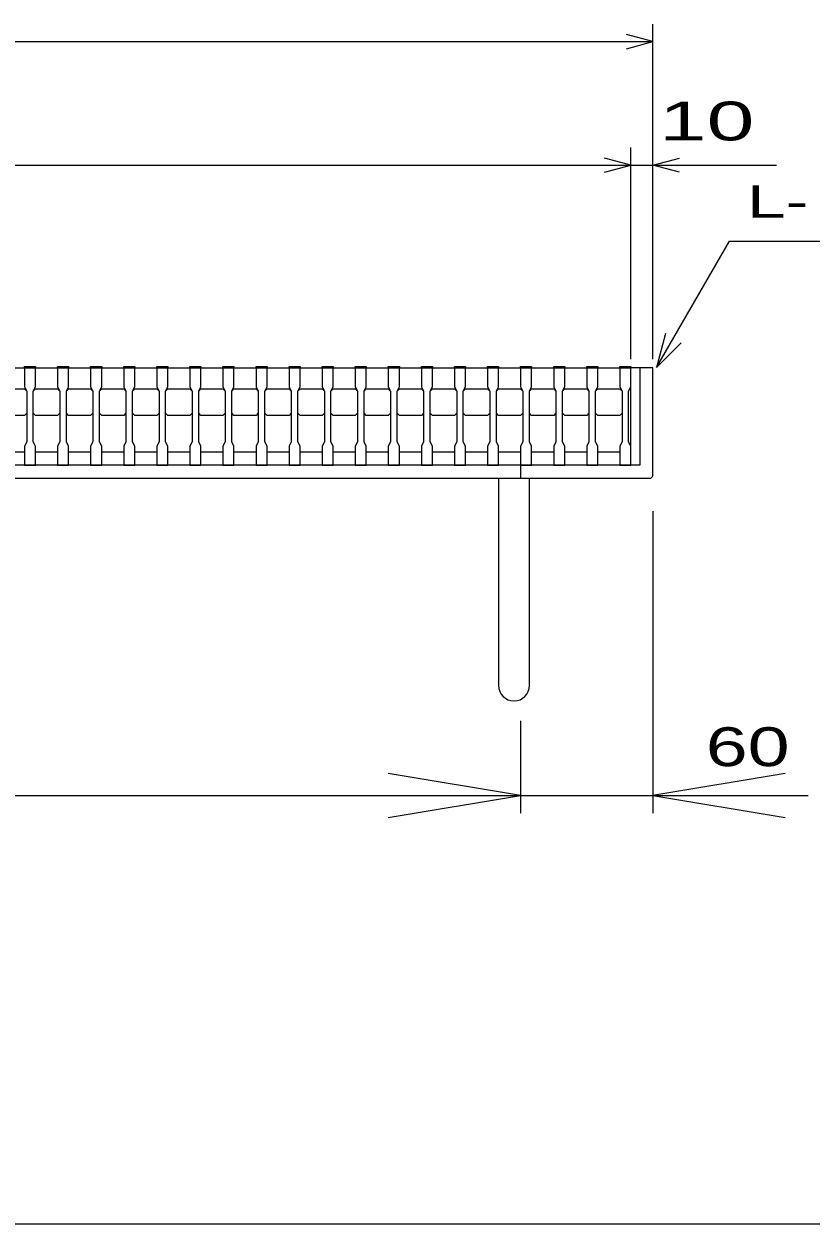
# Model space of a CAD drawing. Units: millimetres, scale not verified. Extents: x -1456 to 1385, y -1026 to 843.
# Drawn here: x -710 to -353, y -917 to -373 of the extents above; entities that cross this region are included whole.
import ezdxf
from ezdxf.enums import TextEntityAlignment as Align

# ---------------------------------------------------------------- set-up
doc = ezdxf.new("R2010")
doc.units = ezdxf.units.MM
doc.header["$LTSCALE"] = 8
for name, color, linetype, lineweight in [('0_2', 150, 'Continuous', 25), ('16', 3, 'Continuous', 25), ('19', 6, 'Continuous', 25), ('22', 4, 'Continuous', 25)]:
    doc.layers.add(name, color=color, linetype=linetype, lineweight=lineweight)
doc.styles.add('ベクトル', font='')
doc.styles.get('ベクトル').set_extended_font_data('ベクトル')

# ---------------------------------------------------------------- blocks, each defined once
blk = doc.blocks.new('open_arrow')
at = {"color": 0, "linetype": 'Continuous', "lineweight": -2}
blk.add_lwpolyline([(7.5, 1.25), (0, 0), (7.5, -1.25)], dxfattribs=at)

msp = doc.modelspace()

# ---------------------------------------------------------------- linework, layer by layer
at = {"layer": '0_2'}
msp.add_line((1384.8, -917.2), (-1383.2, -917.2), dxfattribs=at)
at = {"layer": '16'}
for p, q in [((-1040, -529), (-435, -529)), ((-710, -529), (-710, -528.3)), ((-710, -528.3), (-705, -528.3)), ((-710, -529), (-710, -537.5)), ((-705, -529), (-710, -529)), ((-705, -528.3), (-705, -529)), ((-705, -537.5), (-705, -529)), ((-695, -529), (-695, -528.3)), ((-695, -528.3), (-690, -528.3)), ((-695, -529), (-695, -537.5)), ((-690, -529), (-695, -529)), ((-690, -528.3), (-690, -529)), ((-690, -537.5), (-690, -529)), ((-680, -529), (-680, -528.3)), ((-680, -528.3), (-675, -528.3)), ((-680, -529), (-680, -537.5)), ((-675, -529), (-680, -529)), ((-675, -528.3), (-675, -529)), ((-675, -537.5), (-675, -529)), ((-665, -529), (-665, -528.3)), ((-665, -528.3), (-660, -528.3)), ((-665, -529), (-665, -537.5)), ((-660, -529), (-665, -529)), ((-660, -528.3), (-660, -529)), ((-660, -537.5), (-660, -529)), ((-650, -529), (-650, -528.3)), ((-650, -528.3), (-645, -528.3)), ((-650, -529), (-650, -537.5)), ((-645, -529), (-650, -529)), ((-645, -528.3), (-645, -529)), ((-645, -537.5), (-645, -529)), ((-635, -529), (-635, -528.3)), ((-635, -528.3), (-630, -528.3)), ((-635, -529), (-635, -537.5)), ((-630, -529), (-635, -529)), ((-630, -528.3), (-630, -529)), ((-630, -537.5), (-630, -529)), ((-620, -529), (-620, -528.3)), ((-620, -528.3), (-615, -528.3)), ((-620, -529), (-620, -537.5)), ((-615, -529), (-620, -529)), ((-615, -528.3), (-615, -529)), ((-615, -537.5), (-615, -529)), ((-605, -529), (-605, -528.3)), ((-605, -528.3), (-600, -528.3)), ((-605, -529), (-605, -537.5)), ((-600, -529), (-605, -529)), ((-600, -528.3), (-600, -529)), ((-600, -537.5), (-600, -529)), ((-590, -529), (-590, -528.3)), ((-590, -528.3), (-585, -528.3)), ((-590, -529), (-590, -537.5)), ((-585, -529), (-590, -529)), ((-585, -528.3), (-585, -529)), ((-585, -537.5), (-585, -529)), ((-575, -529), (-575, -528.3)), ((-575, -528.3), (-570, -528.3)), ((-575, -529), (-575, -537.5)), ((-570, -529), (-575, -529)), ((-570, -528.3), (-570, -529)), ((-570, -537.5), (-570, -529)), ((-560, -529), (-560, -528.3)), ((-560, -528.3), (-555, -528.3)), ((-560, -529), (-560, -537.5)), ((-555, -529), (-560, -529)), ((-555, -528.3), (-555, -529)), ((-555, -537.5), (-555, -529)), ((-545, -529), (-545, -528.3)), ((-545, -528.3), (-540, -528.3)), ((-545, -529), (-545, -537.5)), ((-540, -529), (-545, -529)), ((-540, -528.3), (-540, -529)), ((-540, -537.5), (-540, -529)), ((-530, -529), (-530, -528.3)), ((-530, -528.3), (-525, -528.3)), ((-530, -529), (-530, -537.5)), ((-525, -529), (-530, -529)), ((-525, -528.3), (-525, -529)), ((-525, -537.5), (-525, -529)), ((-515, -529), (-515, -528.3)), ((-515, -528.3), (-510, -528.3)), ((-515, -529), (-515, -537.5)), ((-510, -529), (-515, -529)), ((-510, -528.3), (-510, -529)), ((-510, -537.5), (-510, -529)), ((-500, -529), (-500, -528.3)), ((-500, -528.3), (-495, -528.3)), ((-500, -529), (-500, -537.5)), ((-495, -529), (-500, -529)), ((-495, -528.3), (-495, -529)), ((-495, -537.5), (-495, -529)), ((-485, -529), (-485, -528.3)), ((-485, -528.3), (-480, -528.3)), ((-485, -529), (-485, -537.5)), ((-480, -529), (-485, -529)), ((-480, -528.3), (-480, -529)), ((-480, -537.5), (-480, -529)), ((-470, -529), (-470, -528.3)), ((-470, -528.3), (-465, -528.3)), ((-470, -529), (-470, -537.5)), ((-465, -529), (-470, -529)), ((-465, -528.3), (-465, -529)), ((-465, -537.5), (-465, -529)), ((-455, -529), (-455, -528.3)), ((-455, -528.3), (-450, -528.3)), ((-455, -529), (-455, -537.5)), ((-450, -529), (-455, -529)), ((-450, -528.3), (-450, -529)), ((-450, -537.5), (-450, -529)), ((-440, -529), (-440, -528.3)), ((-440, -528.3), (-435, -528.3)), ((-440, -529), (-440, -537.5)), ((-435, -529), (-440, -529)), ((-435, -528.3), (-435, -529)), ((-435, -537.5), (-435, -529)), ((-435, -567), (-435, -529)), ((-720, -538.5), (-710, -538.5)), ((-710, -537.5), (-709, -539.5)), ((-710, -538.5), (-709, -539.5)), ((-706, -539.5), (-705, -537.5)), ((-706, -539.5), (-705, -538.5)), ((-705, -538.5), (-695, -538.5)), ((-695, -537.5), (-694, -539.5)), ((-695, -538.5), (-694, -539.5)), ((-691, -539.5), (-690, -537.5)), ((-691, -539.5), (-690, -538.5)), ((-690, -538.5), (-680, -538.5)), ((-680, -537.5), (-679, -539.5)), ((-680, -538.5), (-679, -539.5)), ((-676, -539.5), (-675, -537.5)), ((-676, -539.5), (-675, -538.5)), ((-675, -538.5), (-665, -538.5)), ((-665, -537.5), (-664, -539.5)), ((-665, -538.5), (-664, -539.5)), ((-661, -539.5), (-660, -537.5)), ((-661, -539.5), (-660, -538.5)), ((-660, -538.5), (-650, -538.5)), ((-650, -537.5), (-649, -539.5)), ((-650, -538.5), (-649, -539.5)), ((-646, -539.5), (-645, -537.5)), ((-646, -539.5), (-645, -538.5)), ((-645, -538.5), (-635, -538.5)), ((-635, -537.5), (-634, -539.5)), ((-635, -538.5), (-634, -539.5)), ((-631, -539.5), (-630, -537.5)), ((-631, -539.5), (-630, -538.5)), ((-630, -538.5), (-620, -538.5)), ((-620, -537.5), (-619, -539.5)), ((-620, -538.5), (-619, -539.5)), ((-616, -539.5), (-615, -537.5)), ((-616, -539.5), (-615, -538.5)), ((-615, -538.5), (-605, -538.5)), ((-605, -537.5), (-604, -539.5)), ((-605, -538.5), (-604, -539.5)), ((-601, -539.5), (-600, -537.5)), ((-601, -539.5), (-600, -538.5)), ((-600, -538.5), (-590, -538.5)), ((-590, -537.5), (-589, -539.5)), ((-590, -538.5), (-589, -539.5)), ((-586, -539.5), (-585, -537.5)), ((-586, -539.5), (-585, -538.5)), ((-585, -538.5), (-575, -538.5)), ((-575, -537.5), (-574, -539.5)), ((-575, -538.5), (-574, -539.5)), ((-571, -539.5), (-570, -537.5)), ((-571, -539.5), (-570, -538.5)), ((-570, -538.5), (-560, -538.5)), ((-560, -537.5), (-559, -539.5)), ((-560, -538.5), (-559, -539.5)), ((-556, -539.5), (-555, -537.5)), ((-556, -539.5), (-555, -538.5)), ((-555, -538.5), (-545, -538.5)), ((-545, -537.5), (-544, -539.5)), ((-545, -538.5), (-544, -539.5)), ((-541, -539.5), (-540, -537.5)), ((-541, -539.5), (-540, -538.5)), ((-540, -538.5), (-530, -538.5)), ((-530, -537.5), (-529, -539.5)), ((-530, -538.5), (-529, -539.5)), ((-526, -539.5), (-525, -537.5)), ((-526, -539.5), (-525, -538.5)), ((-525, -538.5), (-515, -538.5)), ((-515, -537.5), (-514, -539.5)), ((-515, -538.5), (-514, -539.5)), ((-511, -539.5), (-510, -537.5)), ((-511, -539.5), (-510, -538.5)), ((-510, -538.5), (-500, -538.5)), ((-500, -537.5), (-499, -539.5)), ((-500, -538.5), (-499, -539.5)), ((-496, -539.5), (-495, -537.5)), ((-496, -539.5), (-495, -538.5)), ((-495, -538.5), (-485, -538.5)), ((-485, -537.5), (-484, -539.5)), ((-485, -538.5), (-484, -539.5)), ((-481, -539.5), (-480, -537.5)), ((-481, -539.5), (-480, -538.5)), ((-480, -538.5), (-470, -538.5)), ((-470, -537.5), (-469, -539.5)), ((-470, -538.5), (-469, -539.5)), ((-466, -539.5), (-465, -537.5)), ((-466, -539.5), (-465, -538.5)), ((-465, -538.5), (-455, -538.5)), ((-455, -537.5), (-454, -539.5)), ((-455, -538.5), (-454, -539.5)), ((-451, -539.5), (-450, -537.5)), ((-451, -539.5), (-450, -538.5)), ((-450, -538.5), (-440, -538.5)), ((-440, -537.5), (-439, -539.5)), ((-440, -538.5), (-439, -539.5)), ((-436, -539.5), (-435, -537.5)), ((-709, -539.5), (-709, -562.5)), ((-706, -562.5), (-706, -539.5)), ((-694, -539.5), (-694, -562.5)), ((-691, -562.5), (-691, -539.5)), ((-679, -539.5), (-679, -562.5)), ((-676, -562.5), (-676, -539.5)), ((-664, -539.5), (-664, -562.5)), ((-661, -562.5), (-661, -539.5)), ((-649, -539.5), (-649, -562.5)), ((-646, -562.5), (-646, -539.5)), ((-634, -539.5), (-634, -562.5)), ((-631, -562.5), (-631, -539.5)), ((-619, -539.5), (-619, -562.5)), ((-616, -562.5), (-616, -539.5)), ((-604, -539.5), (-604, -562.5)), ((-601, -562.5), (-601, -539.5)), ((-589, -539.5), (-589, -562.5)), ((-586, -562.5), (-586, -539.5)), ((-574, -539.5), (-574, -562.5)), ((-571, -562.5), (-571, -539.5)), ((-559, -539.5), (-559, -562.5)), ((-556, -562.5), (-556, -539.5)), ((-544, -539.5), (-544, -562.5)), ((-541, -562.5), (-541, -539.5)), ((-529, -539.5), (-529, -562.5)), ((-526, -562.5), (-526, -539.5)), ((-514, -539.5), (-514, -562.5)), ((-511, -562.5), (-511, -539.5)), ((-499, -539.5), (-499, -562.5)), ((-496, -562.5), (-496, -539.5)), ((-484, -539.5), (-484, -562.5)), ((-481, -562.5), (-481, -539.5)), ((-469, -539.5), (-469, -562.5)), ((-466, -562.5), (-466, -539.5)), ((-454, -539.5), (-454, -562.5)), ((-451, -562.5), (-451, -539.5)), ((-439, -539.5), (-439, -562.5)), ((-436, -562.5), (-436, -539.5)), ((-709, -549.5), (-710, -550.5)), ((-705, -550.5), (-706, -549.5)), ((-694, -549.5), (-695, -550.5)), ((-690, -550.5), (-691, -549.5)), ((-679, -549.5), (-680, -550.5)), ((-675, -550.5), (-676, -549.5)), ((-664, -549.5), (-665, -550.5)), ((-660, -550.5), (-661, -549.5)), ((-649, -549.5), (-650, -550.5)), ((-645, -550.5), (-646, -549.5)), ((-634, -549.5), (-635, -550.5)), ((-630, -550.5), (-631, -549.5)), ((-619, -549.5), (-620, -550.5)), ((-615, -550.5), (-616, -549.5)), ((-604, -549.5), (-605, -550.5)), ((-600, -550.5), (-601, -549.5)), ((-589, -549.5), (-590, -550.5)), ((-585, -550.5), (-586, -549.5)), ((-574, -549.5), (-575, -550.5)), ((-570, -550.5), (-571, -549.5)), ((-559, -549.5), (-560, -550.5)), ((-555, -550.5), (-556, -549.5)), ((-544, -549.5), (-545, -550.5)), ((-540, -550.5), (-541, -549.5)), ((-529, -549.5), (-530, -550.5)), ((-525, -550.5), (-526, -549.5)), ((-514, -549.5), (-515, -550.5)), ((-510, -550.5), (-511, -549.5)), ((-499, -549.5), (-500, -550.5)), ((-495, -550.5), (-496, -549.5)), ((-484, -549.5), (-485, -550.5)), ((-480, -550.5), (-481, -549.5)), ((-469, -549.5), (-470, -550.5)), ((-465, -550.5), (-466, -549.5)), ((-454, -549.5), (-455, -550.5)), ((-450, -550.5), (-451, -549.5)), ((-439, -549.5), (-440, -550.5)), ((-710, -550.5), (-720, -550.5)), ((-695, -550.5), (-705, -550.5)), ((-680, -550.5), (-690, -550.5)), ((-665, -550.5), (-675, -550.5)), ((-650, -550.5), (-660, -550.5)), ((-635, -550.5), (-645, -550.5)), ((-620, -550.5), (-630, -550.5)), ((-605, -550.5), (-615, -550.5)), ((-590, -550.5), (-600, -550.5)), ((-575, -550.5), (-585, -550.5)), ((-560, -550.5), (-570, -550.5)), ((-545, -550.5), (-555, -550.5)), ((-530, -550.5), (-540, -550.5)), ((-515, -550.5), (-525, -550.5)), ((-500, -550.5), (-510, -550.5)), ((-485, -550.5), (-495, -550.5)), ((-470, -550.5), (-480, -550.5)), ((-455, -550.5), (-465, -550.5)), ((-440, -550.5), (-450, -550.5)), ((-709, -562.5), (-710, -564.5)), ((-710, -564.5), (-710, -573)), ((-705, -564.5), (-706, -562.5)), ((-705, -573), (-705, -564.5)), ((-694, -562.5), (-695, -564.5)), ((-695, -564.5), (-695, -573)), ((-690, -564.5), (-691, -562.5)), ((-690, -573), (-690, -564.5)), ((-679, -562.5), (-680, -564.5)), ((-680, -564.5), (-680, -573)), ((-675, -564.5), (-676, -562.5)), ((-675, -573), (-675, -564.5)), ((-664, -562.5), (-665, -564.5)), ((-665, -564.5), (-665, -573)), ((-660, -564.5), (-661, -562.5)), ((-660, -573), (-660, -564.5)), ((-649, -562.5), (-650, -564.5)), ((-650, -564.5), (-650, -573)), ((-645, -564.5), (-646, -562.5)), ((-645, -573), (-645, -564.5)), ((-634, -562.5), (-635, -564.5)), ((-635, -564.5), (-635, -573)), ((-630, -564.5), (-631, -562.5)), ((-630, -573), (-630, -564.5)), ((-619, -562.5), (-620, -564.5)), ((-620, -564.5), (-620, -573)), ((-615, -564.5), (-616, -562.5)), ((-615, -573), (-615, -564.5)), ((-604, -562.5), (-605, -564.5)), ((-605, -564.5), (-605, -573)), ((-600, -564.5), (-601, -562.5)), ((-600, -573), (-600, -564.5)), ((-589, -562.5), (-590, -564.5)), ((-590, -564.5), (-590, -573)), ((-585, -564.5), (-586, -562.5)), ((-585, -573), (-585, -564.5)), ((-574, -562.5), (-575, -564.5)), ((-575, -564.5), (-575, -573)), ((-570, -564.5), (-571, -562.5)), ((-570, -573), (-570, -564.5)), ((-559, -562.5), (-560, -564.5)), ((-560, -564.5), (-560, -573)), ((-555, -564.5), (-556, -562.5)), ((-555, -573), (-555, -564.5)), ((-544, -562.5), (-545, -564.5)), ((-545, -564.5), (-545, -573)), ((-540, -564.5), (-541, -562.5)), ((-540, -573), (-540, -564.5)), ((-529, -562.5), (-530, -564.5)), ((-530, -564.5), (-530, -573)), ((-525, -564.5), (-526, -562.5)), ((-525, -573), (-525, -564.5)), ((-514, -562.5), (-515, -564.5)), ((-515, -564.5), (-515, -573)), ((-510, -564.5), (-511, -562.5)), ((-510, -573), (-510, -564.5)), ((-499, -562.5), (-500, -564.5)), ((-500, -564.5), (-500, -573)), ((-495, -564.5), (-496, -562.5)), ((-495, -573), (-495, -564.5)), ((-484, -562.5), (-485, -564.5)), ((-485, -564.5), (-485, -573)), ((-480, -564.5), (-481, -562.5)), ((-480, -573), (-480, -564.5)), ((-469, -562.5), (-470, -564.5)), ((-470, -564.5), (-470, -573)), ((-465, -564.5), (-466, -562.5)), ((-465, -573), (-465, -564.5)), ((-454, -562.5), (-455, -564.5)), ((-455, -564.5), (-455, -573)), ((-450, -564.5), (-451, -562.5)), ((-450, -573), (-450, -564.5)), ((-439, -562.5), (-440, -564.5)), ((-440, -564.5), (-440, -573)), ((-435, -564.5), (-436, -562.5)), ((-435, -573), (-435, -564.5)), ((-720, -567), (-710, -567)), ((-705, -567), (-695, -567)), ((-690, -567), (-680, -567)), ((-675, -567), (-665, -567)), ((-660, -567), (-650, -567)), ((-645, -567), (-635, -567)), ((-630, -567), (-620, -567)), ((-615, -567), (-605, -567)), ((-600, -567), (-590, -567)), ((-585, -567), (-575, -567)), ((-570, -567), (-560, -567)), ((-555, -567), (-545, -567)), ((-540, -567), (-530, -567)), ((-525, -567), (-515, -567)), ((-510, -567), (-500, -567)), ((-495, -567), (-485, -567)), ((-480, -567), (-470, -567)), ((-465, -567), (-455, -567)), ((-450, -567), (-440, -567)), ((-710, -573), (-705, -573)), ((-695, -573), (-690, -573)), ((-680, -573), (-675, -573)), ((-665, -573), (-660, -573)), ((-650, -573), (-645, -573)), ((-635, -573), (-630, -573)), ((-620, -573), (-615, -573)), ((-605, -573), (-600, -573)), ((-590, -573), (-585, -573)), ((-575, -573), (-570, -573)), ((-560, -573), (-555, -573)), ((-545, -573), (-540, -573)), ((-530, -573), (-525, -573)), ((-515, -573), (-510, -573)), ((-500, -573), (-495, -573)), ((-485, -573), (-480, -573)), ((-470, -573), (-465, -573)), ((-455, -573), (-450, -573)), ((-440, -573), (-435, -573))]:
    msp.add_line(p, q, dxfattribs=at)
at = {"layer": '19'}
for p, q in [((-425, -529), (-435, -529)), ((-431, -529), (-431, -573)), ((-425, -578), (-425, -529)), ((-431, -573), (-1044, -573)), ((-485, -573), (-485, -579)), ((-1049, -579), (-426, -579)), ((-495, -579), (-495, -673)), ((-481, -673), (-481, -579)), ((-426, -579), (-425, -578))]:
    msp.add_line(p, q, dxfattribs=at)
at = {"layer": '19', "color": 4}
for p, q in [((-425, -594), (-425, -730.83)), ((-485, -689.02), (-485, -730.83)), ((-485, -689.02), (-485, -730.83)), ((-990, -722.83), (-485, -722.83)), ((-485, -722.83), (-354.6, -722.83))]:
    msp.add_line(p, q, dxfattribs=at)
at = {"layer": '19'}
msp.add_arc((-488, -673), 7, 180, 0, dxfattribs=at)
at = {"layer": '22'}
for p, q in [((-425, -525), (-425, -373)), ((-425, -381), (-437, -377.8)), ((-1050, -381), (-425, -381)), ((-437, -384.2), (-425, -381)), ((-435, -525), (-435, -429)), ((-425, -525), (-425, -429)), ((-435, -437), (-447, -433.8)), ((-425, -437), (-413, -433.8)), ((-1040, -437), (-435, -437)), ((-447, -440.2), (-435, -437)), ((-435, -437), (-425, -437)), ((-413, -440.2), (-425, -437)), ((-425, -437), (-369, -437)), ((-423.44, -528.83), (-390.31, -471.46)), ((-390.31, -471.46), (-223.73, -471.46))]:
    msp.add_line(p, q, dxfattribs=at)
at = {"layer": '22', "lineweight": 13}
for p, q in [((-419.29, -513.38), (-423.44, -528.83)), ((-423.44, -528.83), (-412.12, -517.52))]:
    msp.add_line(p, q, dxfattribs=at)

# ---------------------------------------------------------------- block references
at = {"layer": '19', "color": 4, "xscale": 8, "yscale": 8, "rotation": 180}
msp.add_blockref('open_arrow', (-485, -722.83), dxfattribs=at)
at = {"layer": '19', "color": 4, "xscale": 8, "yscale": 8}
msp.add_blockref('open_arrow', (-425, -722.83), dxfattribs=at)

# ---------------------------------------------------------------- texts
at = {"layer": '19', "color": 4, "style": 'ベクトル', "width": 1.45}
msp.add_text('60', height=17.6, dxfattribs=at).set_placement((-401, -714.83), align=Align.BOTTOM_LEFT)
at = {"layer": '22', "color": 2, "style": 'ベクトル'}
for s, height, width, p in [(' 10 ', 17.6, 1.65, (-433, -417)), ('L-', 14.66, 1.6, (-382.31, -453.46))]:
    msp.add_text(s, height=height, dxfattribs=dict(at, width=width)).set_placement(p, align=Align.MIDDLE_LEFT)

doc.saveas('drawing.dxf')
